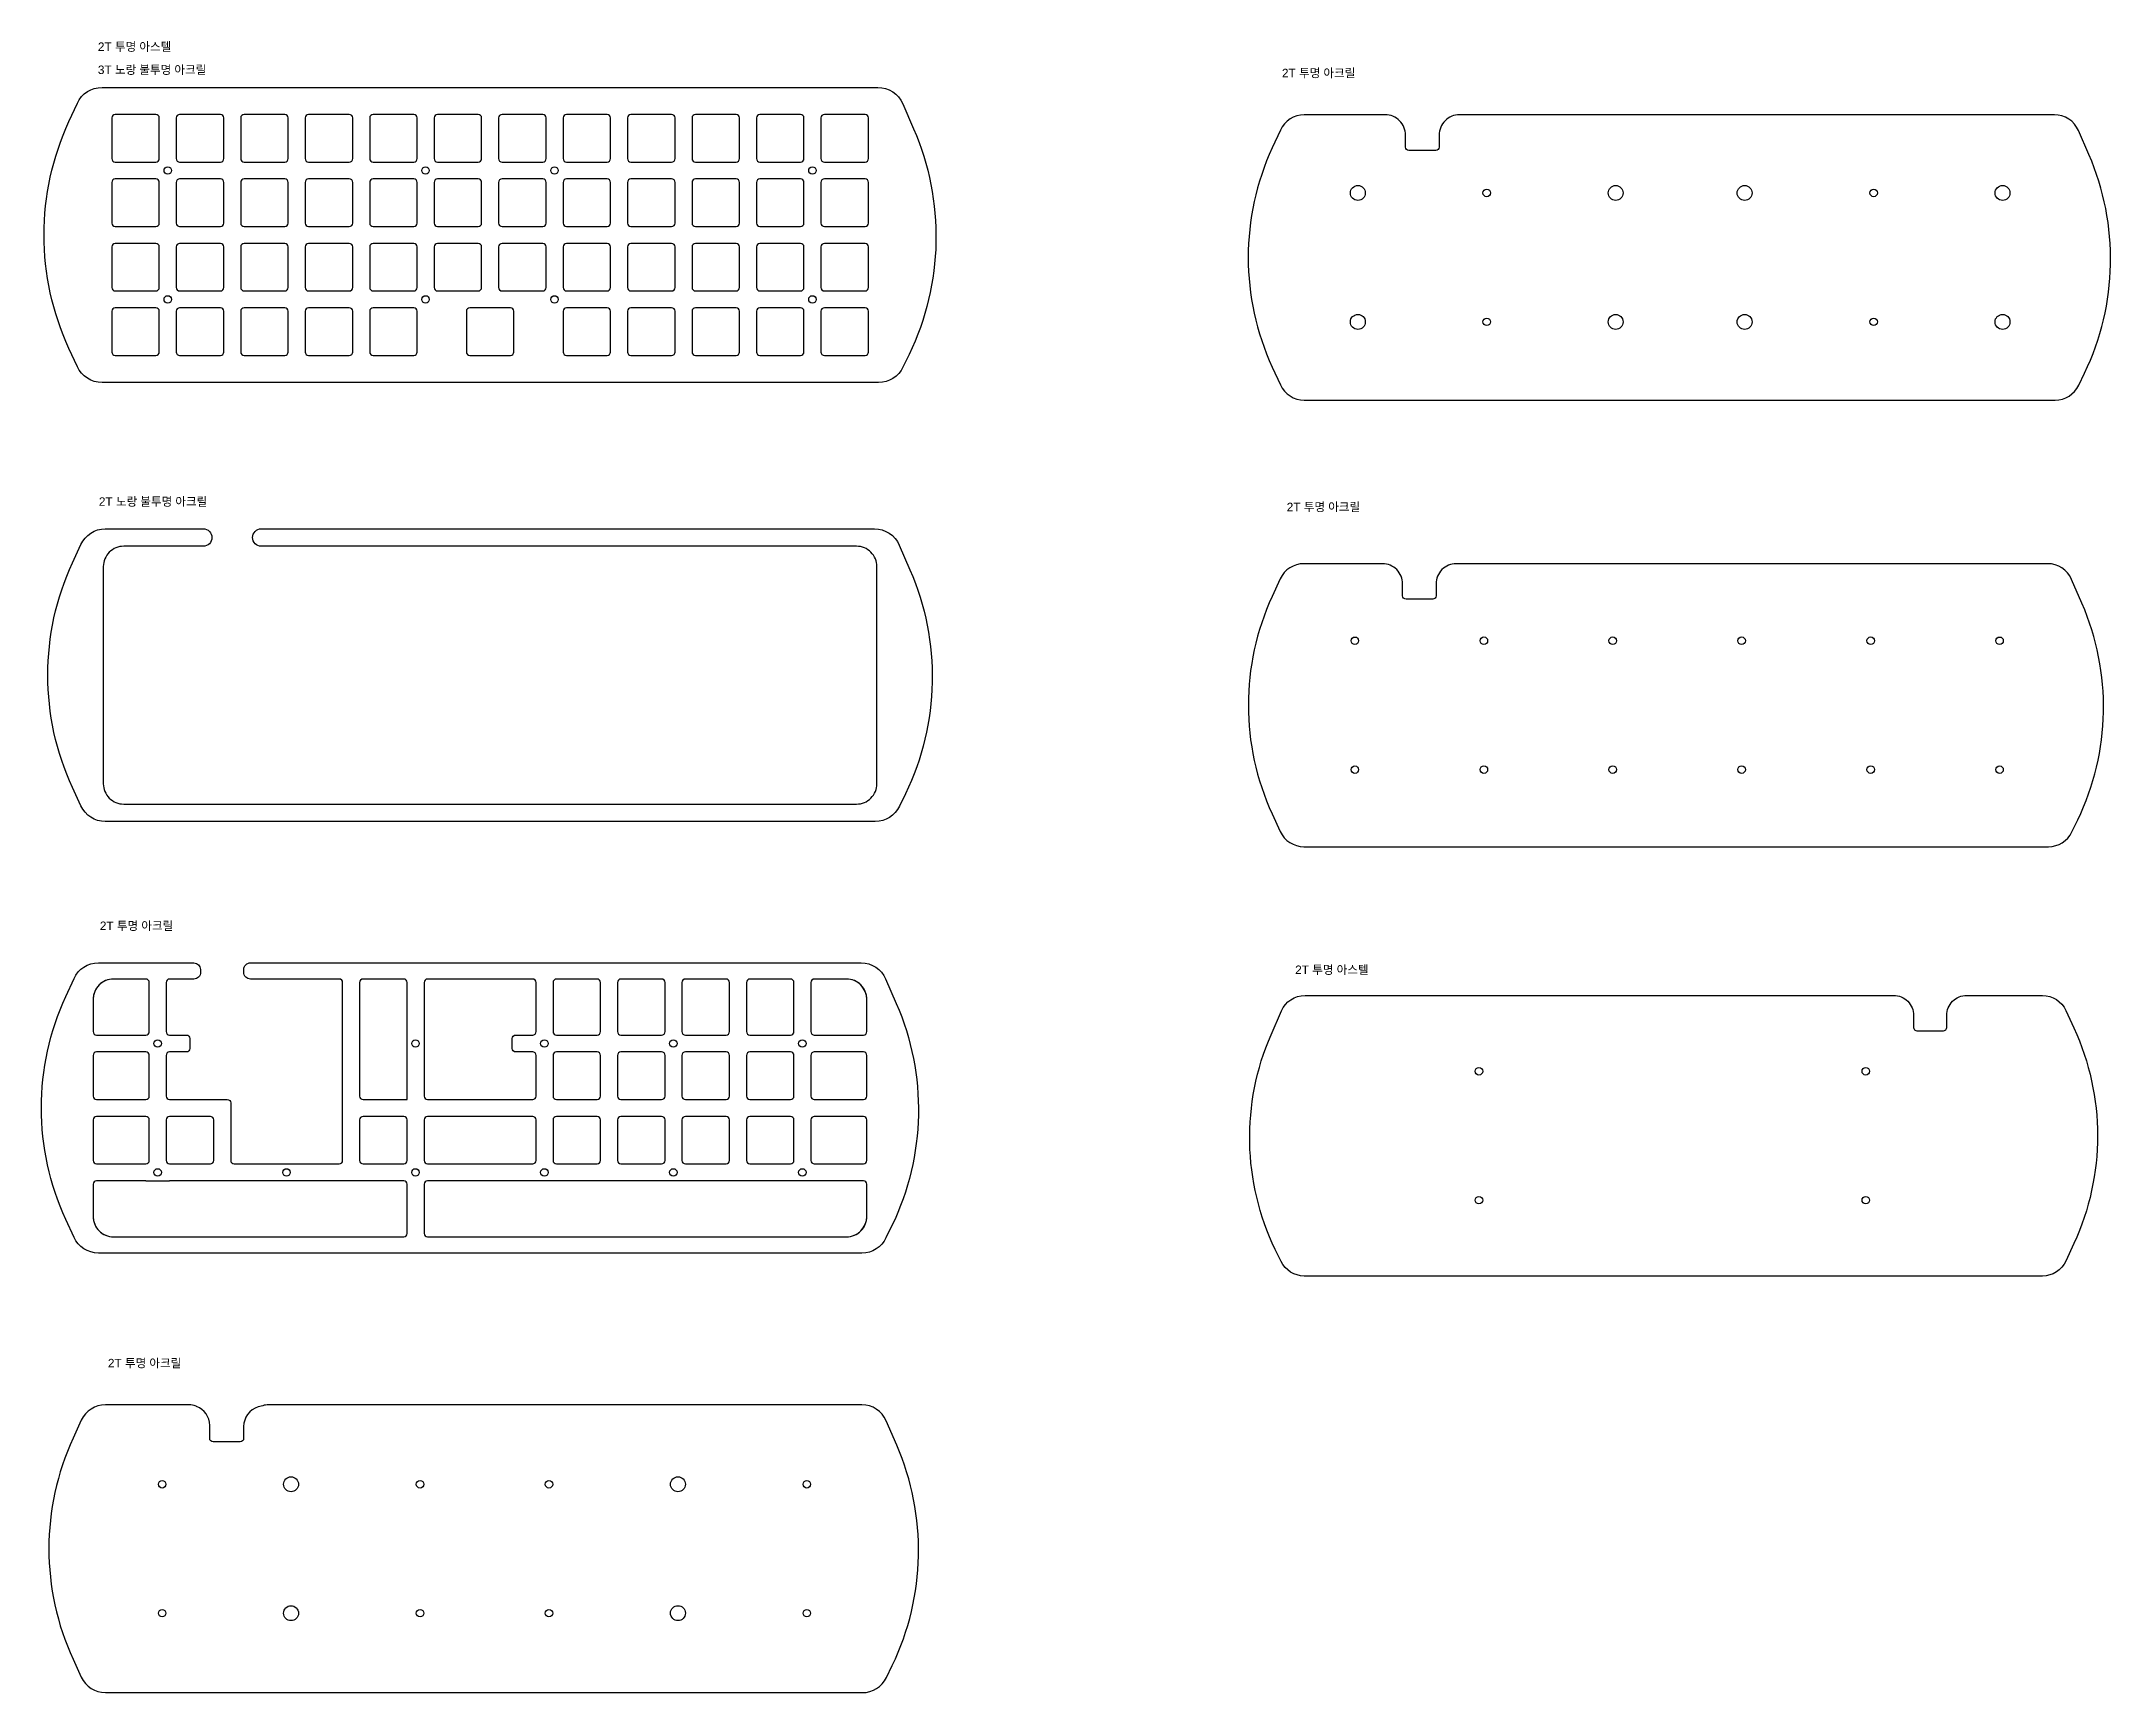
# Model space of a CAD drawing. Header units: millimetres. Extents: x 1617 to 2227, y 1159 to 1646.
import ezdxf

# ---------------------------------------------------------------- set-up
doc = ezdxf.new("R2010")
doc.units = ezdxf.units.MM
doc.styles.get("Standard").update_dxf_attribs({"font": 'arial.ttf'})

msp = doc.modelspace()

# ---------------------------------------------------------------- linework, layer by layer
for p, q in [((1647.92, 1310.31), (1654.92, 1310.31)), ((1647.92, 1293.81), (1654.92, 1293.81))]:
    msp.add_line(p, q)
for points in [[(1635, 1632.64), (1863.63, 1632.64, -0.298743), (1870.97, 1627.83), (1874.16, 1620.47, -0.218032), (1872.85, 1553.88), (1871.06, 1550.17, -0.288012), (1863.85, 1545.64), (1635, 1545.64, -0.292934), (1627.73, 1550.3), (1625.24, 1555.72, -0.218872), (1625.24, 1622.56), (1627.73, 1627.99, -0.292934)], [(1638.88, 1610.64), (1650.88, 1610.64, 0.414214), (1651.88, 1611.64), (1651.88, 1623.64, 0.414214), (1650.88, 1624.64), (1638.88, 1624.64, 0.414214), (1637.88, 1623.64), (1637.88, 1611.64, 0.414214)], [(1638.88, 1610.64), (1650.88, 1610.64, 0.414214), (1651.88, 1611.64), (1651.88, 1623.64, 0.414214), (1650.88, 1624.64), (1638.88, 1624.64, 0.414214), (1637.88, 1623.64), (1637.88, 1611.64, 0.414214)], [(1657.88, 1610.64), (1669.88, 1610.64, 0.414214), (1670.88, 1611.64), (1670.88, 1623.64, 0.414214), (1669.88, 1624.64), (1657.88, 1624.64, 0.414214), (1656.88, 1623.64), (1656.88, 1611.64, 0.414214)], [(1676.88, 1610.64), (1688.88, 1610.64, 0.414214), (1689.88, 1611.64), (1689.88, 1623.64, 0.414214), (1688.88, 1624.64), (1676.88, 1624.64, 0.414214), (1675.88, 1623.64), (1675.88, 1611.64, 0.414214)], [(1695.88, 1610.64), (1707.88, 1610.64, 0.414214), (1708.88, 1611.64), (1708.88, 1623.64, 0.414214), (1707.88, 1624.64), (1695.88, 1624.64, 0.414214), (1694.88, 1623.64), (1694.88, 1611.64, 0.414214)], [(1714.88, 1610.64), (1726.88, 1610.64, 0.414214), (1727.88, 1611.64), (1727.88, 1623.64, 0.414214), (1726.88, 1624.64), (1714.88, 1624.64, 0.414214), (1713.88, 1623.64), (1713.88, 1611.64, 0.414214)], [(1733.88, 1610.64), (1745.88, 1610.64, 0.414214), (1746.88, 1611.64), (1746.88, 1623.64, 0.414214), (1745.88, 1624.64), (1733.88, 1624.64, 0.414214), (1732.88, 1623.64), (1732.88, 1611.64, 0.414214)], [(1752.88, 1610.64), (1764.88, 1610.64, 0.414214), (1765.88, 1611.64), (1765.88, 1623.64, 0.414214), (1764.88, 1624.64), (1752.88, 1624.64, 0.414214), (1751.88, 1623.64), (1751.88, 1611.64, 0.414214)], [(1771.88, 1610.64), (1783.88, 1610.64, 0.414214), (1784.88, 1611.64), (1784.88, 1623.64, 0.414214), (1783.88, 1624.64), (1771.88, 1624.64, 0.414214), (1770.88, 1623.64), (1770.88, 1611.64, 0.414214)], [(1790.88, 1610.64), (1802.88, 1610.64, 0.414214), (1803.88, 1611.64), (1803.88, 1623.64, 0.414214), (1802.88, 1624.64), (1790.88, 1624.64, 0.414214), (1789.88, 1623.64), (1789.88, 1611.64, 0.414214)], [(1809.88, 1610.64), (1821.88, 1610.64, 0.414214), (1822.88, 1611.64), (1822.88, 1623.64, 0.414214), (1821.88, 1624.64), (1809.88, 1624.64, 0.414214), (1808.88, 1623.64), (1808.88, 1611.64, 0.414214)], [(1828.88, 1610.64), (1840.88, 1610.64, 0.414214), (1841.88, 1611.64), (1841.88, 1623.64, 0.414214), (1840.88, 1624.64), (1828.88, 1624.64, 0.414214), (1827.88, 1623.64), (1827.88, 1611.64, 0.414214)], [(1847.88, 1610.64), (1859.88, 1610.64, 0.414214), (1860.88, 1611.64), (1860.88, 1623.64, 0.414214), (1859.88, 1624.64), (1847.88, 1624.64, 0.414214), (1846.88, 1623.64), (1846.88, 1611.64, 0.414214)], [(2020.16, 1614.02, -0.414214), (2019.16, 1615.02), (2019.16, 1618.58, 0.414214), (2013.16, 1624.58), (1989.31, 1624.58, 0.292934), (1982.29, 1620.07), (1979.87, 1614.83, 0.218872), (1979.87, 1550.2), (1982.29, 1544.96, 0.292934), (1989.31, 1540.45), (2210.6, 1540.45, 0.288012), (2217.57, 1544.83), (2219.29, 1548.42, 0.218032), (2220.57, 1612.81), (2217.48, 1619.92, 0.298743), (2210.38, 1624.58), (2035.07, 1624.58, 0.414214), (2029.07, 1618.58), (2029.07, 1615.02, -0.414214), (2028.07, 1614.02)], [(1638.88, 1591.64), (1650.88, 1591.64, 0.414214), (1651.88, 1592.64), (1651.88, 1604.64, 0.414214), (1650.88, 1605.64), (1638.88, 1605.64, 0.414214), (1637.88, 1604.64), (1637.88, 1592.64, 0.414214)], [(1638.88, 1591.64), (1650.88, 1591.64, 0.414214), (1651.88, 1592.64), (1651.88, 1604.64, 0.414214), (1650.88, 1605.64), (1638.88, 1605.64, 0.414214), (1637.88, 1604.64), (1637.88, 1592.64, 0.414214)], [(1657.88, 1591.64), (1669.88, 1591.64, 0.414214), (1670.88, 1592.64), (1670.88, 1604.64, 0.414214), (1669.88, 1605.64), (1657.88, 1605.64, 0.414214), (1656.88, 1604.64), (1656.88, 1592.64, 0.414214)], [(1676.88, 1591.64), (1688.88, 1591.64, 0.414214), (1689.88, 1592.64), (1689.88, 1604.64, 0.414214), (1688.88, 1605.64), (1676.88, 1605.64, 0.414214), (1675.88, 1604.64), (1675.88, 1592.64, 0.414214)], [(1695.88, 1591.64), (1707.88, 1591.64, 0.414214), (1708.88, 1592.64), (1708.88, 1604.64, 0.414214), (1707.88, 1605.64), (1695.88, 1605.64, 0.414214), (1694.88, 1604.64), (1694.88, 1592.64, 0.414214)], [(1714.88, 1591.64), (1726.88, 1591.64, 0.414214), (1727.88, 1592.64), (1727.88, 1604.64, 0.414214), (1726.88, 1605.64), (1714.88, 1605.64, 0.414214), (1713.88, 1604.64), (1713.88, 1592.64, 0.414214)], [(1733.88, 1591.64), (1745.88, 1591.64, 0.414214), (1746.88, 1592.64), (1746.88, 1604.64, 0.414214), (1745.88, 1605.64), (1733.88, 1605.64, 0.414214), (1732.88, 1604.64), (1732.88, 1592.64, 0.414214)], [(1752.88, 1591.64), (1764.88, 1591.64, 0.414214), (1765.88, 1592.64), (1765.88, 1604.64, 0.414214), (1764.88, 1605.64), (1752.88, 1605.64, 0.414214), (1751.88, 1604.64), (1751.88, 1592.64, 0.414214)], [(1771.88, 1591.64), (1783.88, 1591.64, 0.414214), (1784.88, 1592.64), (1784.88, 1604.64, 0.414214), (1783.88, 1605.64), (1771.88, 1605.64, 0.414214), (1770.88, 1604.64), (1770.88, 1592.64, 0.414214)], [(1790.88, 1591.64), (1802.88, 1591.64, 0.414214), (1803.88, 1592.64), (1803.88, 1604.64, 0.414214), (1802.88, 1605.64), (1790.88, 1605.64, 0.414214), (1789.88, 1604.64), (1789.88, 1592.64, 0.414214)], [(1809.88, 1591.64), (1821.88, 1591.64, 0.414214), (1822.88, 1592.64), (1822.88, 1604.64, 0.414214), (1821.88, 1605.64), (1809.88, 1605.64, 0.414214), (1808.88, 1604.64), (1808.88, 1592.64, 0.414214)], [(1828.88, 1591.64), (1840.88, 1591.64, 0.414214), (1841.88, 1592.64), (1841.88, 1604.64, 0.414214), (1840.88, 1605.64), (1828.88, 1605.64, 0.414214), (1827.88, 1604.64), (1827.88, 1592.64, 0.414214)], [(1847.88, 1591.64), (1859.88, 1591.64, 0.414214), (1860.88, 1592.64), (1860.88, 1604.64, 0.414214), (1859.88, 1605.64), (1847.88, 1605.64, 0.414214), (1846.88, 1604.64), (1846.88, 1592.64, 0.414214)], [(1638.88, 1572.64), (1650.88, 1572.64, 0.414214), (1651.88, 1573.64), (1651.88, 1585.64, 0.414214), (1650.88, 1586.64), (1638.88, 1586.64, 0.414214), (1637.88, 1585.64), (1637.88, 1573.64, 0.414214)], [(1638.88, 1572.64), (1650.88, 1572.64, 0.414214), (1651.88, 1573.64), (1651.88, 1585.64, 0.414214), (1650.88, 1586.64), (1638.88, 1586.64, 0.414214), (1637.88, 1585.64), (1637.88, 1573.64, 0.414214)], [(1657.88, 1572.64), (1669.88, 1572.64, 0.414214), (1670.88, 1573.64), (1670.88, 1585.64, 0.414214), (1669.88, 1586.64), (1657.88, 1586.64, 0.414214), (1656.88, 1585.64), (1656.88, 1573.64, 0.414214)], [(1676.88, 1572.64), (1688.88, 1572.64, 0.414214), (1689.88, 1573.64), (1689.88, 1585.64, 0.414214), (1688.88, 1586.64), (1676.88, 1586.64, 0.414214), (1675.88, 1585.64), (1675.88, 1573.64, 0.414214)], [(1695.88, 1572.64), (1707.88, 1572.64, 0.414214), (1708.88, 1573.64), (1708.88, 1585.64, 0.414214), (1707.88, 1586.64), (1695.88, 1586.64, 0.414214), (1694.88, 1585.64), (1694.88, 1573.64, 0.414214)], [(1714.88, 1572.64), (1726.88, 1572.64, 0.414214), (1727.88, 1573.64), (1727.88, 1585.64, 0.414214), (1726.88, 1586.64), (1714.88, 1586.64, 0.414214), (1713.88, 1585.64), (1713.88, 1573.64, 0.414214)], [(1733.88, 1572.64), (1745.88, 1572.64, 0.414214), (1746.88, 1573.64), (1746.88, 1585.64, 0.414214), (1745.88, 1586.64), (1733.88, 1586.64, 0.414214), (1732.88, 1585.64), (1732.88, 1573.64, 0.414214)], [(1752.88, 1572.64), (1764.88, 1572.64, 0.414214), (1765.88, 1573.64), (1765.88, 1585.64, 0.414214), (1764.88, 1586.64), (1752.88, 1586.64, 0.414214), (1751.88, 1585.64), (1751.88, 1573.64, 0.414214)], [(1771.88, 1572.64), (1783.88, 1572.64, 0.414214), (1784.88, 1573.64), (1784.88, 1585.64, 0.414214), (1783.88, 1586.64), (1771.88, 1586.64, 0.414214), (1770.88, 1585.64), (1770.88, 1573.64, 0.414214)], [(1790.88, 1572.64), (1802.88, 1572.64, 0.414214), (1803.88, 1573.64), (1803.88, 1585.64, 0.414214), (1802.88, 1586.64), (1790.88, 1586.64, 0.414214), (1789.88, 1585.64), (1789.88, 1573.64, 0.414214)], [(1809.88, 1572.64), (1821.88, 1572.64, 0.414214), (1822.88, 1573.64), (1822.88, 1585.64, 0.414214), (1821.88, 1586.64), (1809.88, 1586.64, 0.414214), (1808.88, 1585.64), (1808.88, 1573.64, 0.414214)], [(1828.88, 1572.64), (1840.88, 1572.64, 0.414214), (1841.88, 1573.64), (1841.88, 1585.64, 0.414214), (1840.88, 1586.64), (1828.88, 1586.64, 0.414214), (1827.88, 1585.64), (1827.88, 1573.64, 0.414214)], [(1847.88, 1572.64), (1859.88, 1572.64, 0.414214), (1860.88, 1573.64), (1860.88, 1585.64, 0.414214), (1859.88, 1586.64), (1847.88, 1586.64, 0.414214), (1846.88, 1585.64), (1846.88, 1573.64, 0.414214)], [(1638.88, 1553.64), (1650.88, 1553.64, 0.414214), (1651.88, 1554.64), (1651.88, 1566.64, 0.414214), (1650.88, 1567.64), (1638.88, 1567.64, 0.414214), (1637.88, 1566.64), (1637.88, 1554.64, 0.414214)], [(1638.88, 1553.64), (1650.88, 1553.64, 0.414214), (1651.88, 1554.64), (1651.88, 1566.64, 0.414214), (1650.88, 1567.64), (1638.88, 1567.64, 0.414214), (1637.88, 1566.64), (1637.88, 1554.64, 0.414214)], [(1657.88, 1553.64), (1669.88, 1553.64, 0.414214), (1670.88, 1554.64), (1670.88, 1566.64, 0.414214), (1669.88, 1567.64), (1657.88, 1567.64, 0.414214), (1656.88, 1566.64), (1656.88, 1554.64, 0.414214)], [(1676.88, 1553.64), (1688.88, 1553.64, 0.414214), (1689.88, 1554.64), (1689.88, 1566.64, 0.414214), (1688.88, 1567.64), (1676.88, 1567.64, 0.414214), (1675.88, 1566.64), (1675.88, 1554.64, 0.414214)], [(1695.88, 1553.64), (1707.88, 1553.64, 0.414214), (1708.88, 1554.64), (1708.88, 1566.64, 0.414214), (1707.88, 1567.64), (1695.88, 1567.64, 0.414214), (1694.88, 1566.64), (1694.88, 1554.64, 0.414214)], [(1714.88, 1553.64), (1726.88, 1553.64, 0.414214), (1727.88, 1554.64), (1727.88, 1566.64, 0.414214), (1726.88, 1567.64), (1714.88, 1567.64, 0.414214), (1713.88, 1566.64), (1713.88, 1554.64, 0.414214)], [(1743.38, 1553.64), (1755.38, 1553.64, 0.414214), (1756.38, 1554.64), (1756.38, 1566.64, 0.414214), (1755.38, 1567.64), (1743.38, 1567.64, 0.414214), (1742.38, 1566.64), (1742.38, 1554.64, 0.414214)], [(1771.88, 1553.64), (1783.88, 1553.64, 0.414214), (1784.88, 1554.64), (1784.88, 1566.64, 0.414214), (1783.88, 1567.64), (1771.88, 1567.64, 0.414214), (1770.88, 1566.64), (1770.88, 1554.64, 0.414214)], [(1790.88, 1553.64), (1802.88, 1553.64, 0.414214), (1803.88, 1554.64), (1803.88, 1566.64, 0.414214), (1802.88, 1567.64), (1790.88, 1567.64, 0.414214), (1789.88, 1566.64), (1789.88, 1554.64, 0.414214)], [(1809.88, 1553.64), (1821.88, 1553.64, 0.414214), (1822.88, 1554.64), (1822.88, 1566.64, 0.414214), (1821.88, 1567.64), (1809.88, 1567.64, 0.414214), (1808.88, 1566.64), (1808.88, 1554.64, 0.414214)], [(1828.88, 1553.64), (1840.88, 1553.64, 0.414214), (1841.88, 1554.64), (1841.88, 1566.64, 0.414214), (1840.88, 1567.64), (1828.88, 1567.64, 0.414214), (1827.88, 1566.64), (1827.88, 1554.64, 0.414214)], [(1847.88, 1553.64), (1859.88, 1553.64, 0.414214), (1860.88, 1554.64), (1860.88, 1566.64, 0.414214), (1859.88, 1567.64), (1847.88, 1567.64, 0.414214), (1846.88, 1566.64), (1846.88, 1554.64, 0.414214)], [(1681.94, 1502.52), (1862.67, 1502.52, -0.298743), (1869.95, 1497.74), (1873.12, 1490.44, -0.218032), (1871.81, 1424.41), (1870.04, 1420.73, -0.288012), (1862.89, 1416.24), (1635.96, 1416.24, -0.292934), (1628.75, 1420.86), (1626.28, 1426.24, -0.218872), (1626.28, 1492.52), (1628.75, 1497.9, -0.292934), (1635.96, 1502.52), (1664.82, 1502.52, -0.414214), (1667.38, 1499.96), (1667.38, 1499.94, -0.414214), (1664.82, 1497.38), (1641.38, 1497.38, 0.414214), (1635.38, 1491.38), (1635.38, 1427.38, 0.414214), (1641.38, 1421.38), (1857.38, 1421.38, 0.414214), (1863.38, 1427.38), (1863.38, 1491.38, 0.414214), (1857.38, 1497.38), (1681.94, 1497.38, -0.414214), (1679.38, 1499.94), (1679.38, 1499.96, -0.414214)], [(2034.58, 1492.24), (2034.11, 1492.24, 0.414214), (2028.16, 1486.29), (2028.16, 1482.76, -0.414214), (2027.17, 1481.77), (2019.32, 1481.77, -0.414214), (2018.32, 1482.76), (2018.32, 1486.29, 0.414214), (2012.37, 1492.24), (1989.21, 1492.24, 0.292934), (1982.24, 1487.78), (1979.85, 1482.58, 0.218872), (1979.85, 1418.49), (1982.24, 1413.29, 0.292934), (1989.21, 1408.82), (2208.64, 1408.82, 0.288012), (2215.55, 1413.16), (2217.27, 1416.72, 0.218032), (2218.53, 1480.57), (2215.46, 1487.63, 0.298743), (2208.43, 1492.24)], [(1678.75, 1374.58), (1858.73, 1374.58, -0.298743), (1865.95, 1369.85), (1869.09, 1362.61, -0.218032), (1867.8, 1297.13), (1866.04, 1293.48, -0.288012), (1858.95, 1289.03), (1633.92, 1289.03, -0.292934), (1626.77, 1293.61), (1624.32, 1298.95, -0.218872), (1624.32, 1364.67), (1626.77, 1370, -0.292934), (1633.92, 1374.58), (1662.03, 1374.58, -0.414213), (1664.03, 1372.58), (1664.03, 1371.81, -0.414214), (1662.03, 1369.81), (1654.92, 1369.81, 0.414214), (1653.92, 1368.81), (1653.92, 1354.31, 0.414214), (1654.92, 1353.31), (1659.9, 1353.31, -0.414214), (1660.9, 1352.31), (1660.9, 1349.31, -0.414214), (1659.9, 1348.31), (1654.92, 1348.31, 0.414214), (1653.92, 1347.31), (1653.92, 1335.31, 0.414214), (1654.92, 1334.31), (1671.92, 1334.31, -0.414214), (1672.92, 1333.31), (1672.92, 1316.31, 0.414214), (1673.92, 1315.31), (1704.92, 1315.31, 0.414214), (1705.92, 1316.31), (1705.92, 1368.81, 0.414214), (1704.92, 1369.81), (1678.75, 1369.81, -0.414214), (1676.75, 1371.81), (1676.75, 1372.58, -0.414214)], [(1633.39, 1353.31), (1647.92, 1353.31, 0.414214), (1648.92, 1354.31), (1648.92, 1368.81, 0.414214), (1647.92, 1369.81), (1638.39, 1369.81, 0.414214), (1632.39, 1363.81), (1632.39, 1354.31, 0.414214)], [(1724.92, 1334.31), (1724.92, 1368.81, 0.414214), (1723.92, 1369.81), (1711.92, 1369.81, 0.414214), (1710.92, 1368.81), (1710.92, 1335.31, 0.414214), (1711.92, 1334.31)], [(1762.92, 1354.31), (1762.92, 1368.81, 0.414214), (1761.92, 1369.81), (1730.92, 1369.81, 0.414214), (1729.92, 1368.81), (1729.92, 1335.31, 0.414214), (1730.92, 1334.31), (1761.92, 1334.31, 0.414214), (1762.92, 1335.31), (1762.92, 1347.31, 0.414214), (1761.92, 1348.31), (1756.92, 1348.31, -0.414214), (1755.92, 1349.31), (1755.92, 1352.31, -0.414214), (1756.92, 1353.31), (1761.92, 1353.31, 0.414214)], [(1781.92, 1354.31), (1781.92, 1368.81, 0.414214), (1780.92, 1369.81), (1768.92, 1369.81, 0.414214), (1767.92, 1368.81), (1767.92, 1354.31, 0.414214), (1768.92, 1353.31), (1780.92, 1353.31, 0.414214)], [(1800.92, 1354.31), (1800.92, 1368.81, 0.414214), (1799.92, 1369.81), (1787.92, 1369.81, 0.414214), (1786.92, 1368.81), (1786.92, 1354.31, 0.414214), (1787.92, 1353.31), (1799.92, 1353.31, 0.414214)], [(1819.92, 1354.31), (1819.92, 1368.81, 0.414214), (1818.92, 1369.81), (1806.92, 1369.81, 0.414214), (1805.92, 1368.81), (1805.92, 1354.31, 0.414214), (1806.92, 1353.31), (1818.92, 1353.31, 0.414214)], [(1838.92, 1354.31), (1838.92, 1368.81, 0.414214), (1837.92, 1369.81), (1825.92, 1369.81, 0.414214), (1824.92, 1368.81), (1824.92, 1354.31, 0.414214), (1825.92, 1353.31), (1837.92, 1353.31, 0.414214)], [(1843.92, 1368.81), (1843.92, 1354.31, 0.414214), (1844.92, 1353.31), (1859.39, 1353.31, 0.414214), (1860.39, 1354.31), (1860.39, 1363.81, 0.414214), (1854.39, 1369.81), (1844.92, 1369.81, 0.414214)], [(2177.68, 1354.58, 0.414214), (2178.66, 1355.57), (2178.66, 1359.07, -0.414214), (2184.56, 1364.97), (2206.87, 1364.97, -0.292934), (2213.78, 1360.54), (2216.15, 1355.38, -0.218872), (2216.15, 1291.85), (2213.78, 1286.69, -0.292934), (2206.87, 1282.27), (1989.33, 1282.27, -0.288012), (1982.48, 1286.57), (1980.78, 1290.09, -0.218032), (1979.53, 1353.39), (1982.57, 1360.39, -0.298743), (1989.55, 1364.97), (2161.89, 1364.97), (2163.02, 1364.97, -0.414214), (2168.92, 1359.07), (2168.92, 1355.57, 0.414214), (2169.9, 1354.58)], [(1648.92, 1335.31), (1648.92, 1347.31, 0.414214), (1647.92, 1348.31), (1633.39, 1348.31, 0.414214), (1632.39, 1347.31), (1632.39, 1335.31, 0.414214), (1633.39, 1334.31), (1647.92, 1334.31, 0.414214)], [(1781.92, 1335.31), (1781.92, 1347.31, 0.414214), (1780.92, 1348.31), (1768.92, 1348.31, 0.414214), (1767.92, 1347.31), (1767.92, 1335.31, 0.414214), (1768.92, 1334.31), (1780.92, 1334.31, 0.414214)], [(1800.92, 1335.31), (1800.92, 1347.31, 0.414214), (1799.92, 1348.31), (1787.92, 1348.31, 0.414214), (1786.92, 1347.31), (1786.92, 1335.31, 0.414214), (1787.92, 1334.31), (1799.92, 1334.31, 0.414214)], [(1819.92, 1335.31), (1819.92, 1347.31, 0.414214), (1818.92, 1348.31), (1806.92, 1348.31, 0.414214), (1805.92, 1347.31), (1805.92, 1335.31, 0.414214), (1806.92, 1334.31), (1818.92, 1334.31, 0.414214)], [(1838.92, 1335.31), (1838.92, 1347.31, 0.414214), (1837.92, 1348.31), (1825.92, 1348.31, 0.414214), (1824.92, 1347.31), (1824.92, 1335.31, 0.414214), (1825.92, 1334.31), (1837.92, 1334.31, 0.414214)], [(1859.39, 1348.31), (1844.92, 1348.31, 0.414214), (1843.92, 1347.31), (1843.92, 1335.31, 0.414214), (1844.92, 1334.31), (1859.39, 1334.31, 0.414214), (1860.39, 1335.31), (1860.39, 1347.31, 0.414214)], [(1648.92, 1316.31), (1648.92, 1328.31, 0.414214), (1647.92, 1329.31), (1633.39, 1329.31, 0.414214), (1632.39, 1328.31), (1632.39, 1316.31, 0.414214), (1633.39, 1315.31), (1647.92, 1315.31, 0.414214)], [(1667.92, 1316.31), (1667.92, 1328.31, 0.414214), (1666.92, 1329.31), (1666.92, 1329.31), (1654.92, 1329.31, 0.414214), (1653.92, 1328.31), (1653.92, 1316.31, 0.414214), (1654.92, 1315.31), (1666.92, 1315.31, 0.414214)], [(1710.92, 1316.31, 0.414214), (1711.92, 1315.31), (1723.92, 1315.31, 0.414214), (1724.92, 1316.31), (1724.92, 1328.31, 0.414214), (1723.92, 1329.31), (1711.92, 1329.31, 0.414214), (1710.92, 1328.31)], [(1762.92, 1316.31), (1762.92, 1328.31, 0.414214), (1761.92, 1329.31), (1730.92, 1329.31, 0.414214), (1729.92, 1328.31), (1729.92, 1316.31, 0.414214), (1730.92, 1315.31), (1761.92, 1315.31, 0.414214)], [(1781.92, 1316.31), (1781.92, 1328.31, 0.414214), (1780.92, 1329.31), (1768.92, 1329.31, 0.414214), (1767.92, 1328.31), (1767.92, 1316.31, 0.414214), (1768.92, 1315.31), (1780.92, 1315.31, 0.414214)], [(1800.92, 1316.31), (1800.92, 1328.31, 0.414214), (1799.92, 1329.31), (1787.92, 1329.31, 0.414214), (1786.92, 1328.31), (1786.92, 1316.31, 0.414214), (1787.92, 1315.31), (1799.92, 1315.31, 0.414214)], [(1819.92, 1316.31), (1819.92, 1328.31, 0.414214), (1818.92, 1329.31), (1806.92, 1329.31, 0.414214), (1805.92, 1328.31), (1805.92, 1316.31, 0.414214), (1806.92, 1315.31), (1818.92, 1315.31, 0.414214)], [(1838.92, 1316.31), (1838.92, 1328.31, 0.414214), (1837.92, 1329.31), (1825.92, 1329.31, 0.414214), (1824.92, 1328.31), (1824.92, 1316.31, 0.414214), (1825.92, 1315.31), (1837.92, 1315.31, 0.414214)], [(1859.39, 1329.31), (1844.92, 1329.31, 0.414214), (1843.92, 1328.31), (1843.92, 1316.31, 0.414214), (1844.92, 1315.31), (1859.39, 1315.31, 0.414214), (1860.39, 1316.31), (1860.39, 1328.31, 0.414214)], [(1859.39, 1310.31), (1730.92, 1310.31, 0.414214), (1729.92, 1309.31), (1729.92, 1294.81, 0.414214), (1730.92, 1293.81), (1854.39, 1293.81, 0.414214), (1860.39, 1299.81), (1860.39, 1309.31, 0.414214)]]:
    msp.add_lwpolyline(points, format="xyb", close=True)
for points in [[(1647.92, 1310.31), (1633.39, 1310.31, 0.414214), (1632.39, 1309.31), (1632.39, 1299.81, 0.414214), (1638.39, 1293.81), (1647.92, 1293.81)], [(1654.92, 1293.81), (1723.92, 1293.81, 0.414214), (1724.92, 1294.81), (1724.92, 1309.31, 0.414214), (1723.92, 1310.31), (1654.92, 1310.31)], [(1681.02, 1243.66, 0.332104), (1676.73, 1237.9), (1676.73, 1234.38, -0.414214), (1675.73, 1233.38), (1667.73, 1233.38, -0.414214), (1666.73, 1234.38), (1666.73, 1238.25, 0.311336), (1662.86, 1243.85), (1662.72, 1243.91, 0.091126), (1660.58, 1244.3), (1635.99, 1244.3, 0.292934), (1628.9, 1239.76), (1626.47, 1234.47, 0.218872), (1626.47, 1169.3), (1628.9, 1164.01, 0.292934), (1635.99, 1159.47), (1859.14, 1159.47, 0.288012), (1866.17, 1163.88), (1867.91, 1167.5, 0.218032), (1869.2, 1232.43), (1866.08, 1239.61, 0.298743), (1858.92, 1244.3), (1684.06, 1244.3, 0.072181), (1682.36, 1244.05), (1681.02, 1243.66)]]:
    msp.add_lwpolyline(points, format="xyb")
for centre, radius in [((1654.37, 1608.14), 1.1), ((1730.35, 1608.14), 1.1), ((1768.35, 1608.14), 1.1), ((1844.37, 1608.14), 1.1), ((2005.11, 1601.52), 2.2), ((2043.09, 1601.52), 1.1), ((2081.1, 1601.52), 2.2), ((2119.1, 1601.52), 2.2), ((2157.13, 1601.52), 1.1), ((2195.11, 1601.52), 2.2), ((1654.37, 1570.14), 1.1), ((1730.35, 1570.14), 1.1), ((1768.35, 1570.14), 1.1), ((1844.37, 1570.14), 1.1), ((2005.11, 1563.52), 2.2), ((2043.09, 1563.52), 1.1), ((2081.1, 1563.52), 2.2), ((2119.1, 1563.52), 2.2), ((2157.13, 1563.52), 1.1), ((2195.11, 1563.52), 2.2), ((2004.24, 1469.53), 1.1), ((2042.26, 1469.54), 1.1), ((2080.22, 1469.54), 1.1), ((2118.22, 1469.54), 1.1), ((2156.26, 1469.54), 1.1), ((2194.24, 1469.53), 1.1), ((2004.24, 1431.53), 1.1), ((2042.26, 1431.54), 1.1), ((2080.22, 1431.54), 1.1), ((2118.22, 1431.54), 1.1), ((2156.26, 1431.54), 1.1), ((2194.24, 1431.53), 1.1), ((1651.39, 1350.81), 1.1), ((1727.37, 1350.81), 1.1), ((1765.37, 1350.81), 1.1), ((1803.37, 1350.81), 1.1), ((1841.39, 1350.81), 1.1), ((2040.8, 1342.62), 1.1), ((2154.8, 1342.62), 1.1), ((1651.39, 1312.81), 1.1), ((1689.37, 1312.81), 1.1), ((1727.37, 1312.81), 1.1), ((1765.37, 1312.81), 1.1), ((1803.37, 1312.81), 1.1), ((1841.39, 1312.81), 1.1), ((2040.8, 1304.62), 1.1), ((2154.8, 1304.62), 1.1), ((1652.73, 1220.88), 1.1), ((1690.7, 1220.88), 2.2), ((1728.73, 1220.88), 1.1), ((1766.73, 1220.88), 1.1), ((1804.74, 1220.89), 2.2), ((1842.73, 1220.88), 1.1), ((1652.73, 1182.88), 1.1), ((1690.7, 1182.88), 2.2), ((1728.73, 1182.88), 1.1), ((1766.73, 1182.88), 1.1), ((1804.74, 1182.89), 2.2), ((1842.73, 1182.88), 1.1)]:
    msp.add_circle(centre, radius)
for centre, start, end in [((1638.39, 1363.81), 90, 180), ((1854.39, 1363.81), 0, 90), ((1638.39, 1299.81), 180, 270), ((1854.39, 1299.81), 270, 0)]:
    msp.add_arc(centre, 6, start, end)

# ---------------------------------------------------------------- texts
at = {"char_height": 2.5, "attachment_point": 1}
for s, width, insert in [('2T {\\fGulim|b0|i0|c129|p50;투명 아스텔}', 29.9045, (1633.77, 1645.88)), ('3T {\\fGulim|b0|i0|c129|p50;노랑 불투명 아크릴}', 42.0903, (1633.77, 1639.08)), ('2T {\\fGulim|b0|i0|c129|p50;투명 아크릴}', 24.8734, (1982.74, 1638.12)), ('2T {\\fGulim|b0|i0|c129|p50;노랑 불투명 아크릴}', 41.5869, (1634.06, 1511.8)), ('2T {\\fGulim|b0|i0|c129|p50;투명 아크릴}', 24.8734, (1984.15, 1510.21)), ('2T {\\fGulim|b0|i0|c129|p50;투명 아크릴}', 24.8734, (1634.35, 1386.75)), ('2T {\\fGulim|b0|i0|c129|p50;투명 아스텔}', 24.8734, (1986.63, 1373.79)), ('2T {\\fGulim|b0|i0|c129|p50;투명 아크릴}', 57.3611, (1636.72, 1257.84))]:
    msp.add_mtext_dynamic_manual_height_columns(s, width=width, gutter_width=12.5, heights=[0], dxfattribs=dict(at, insert=insert))

doc.saveas('drawing.dxf')
